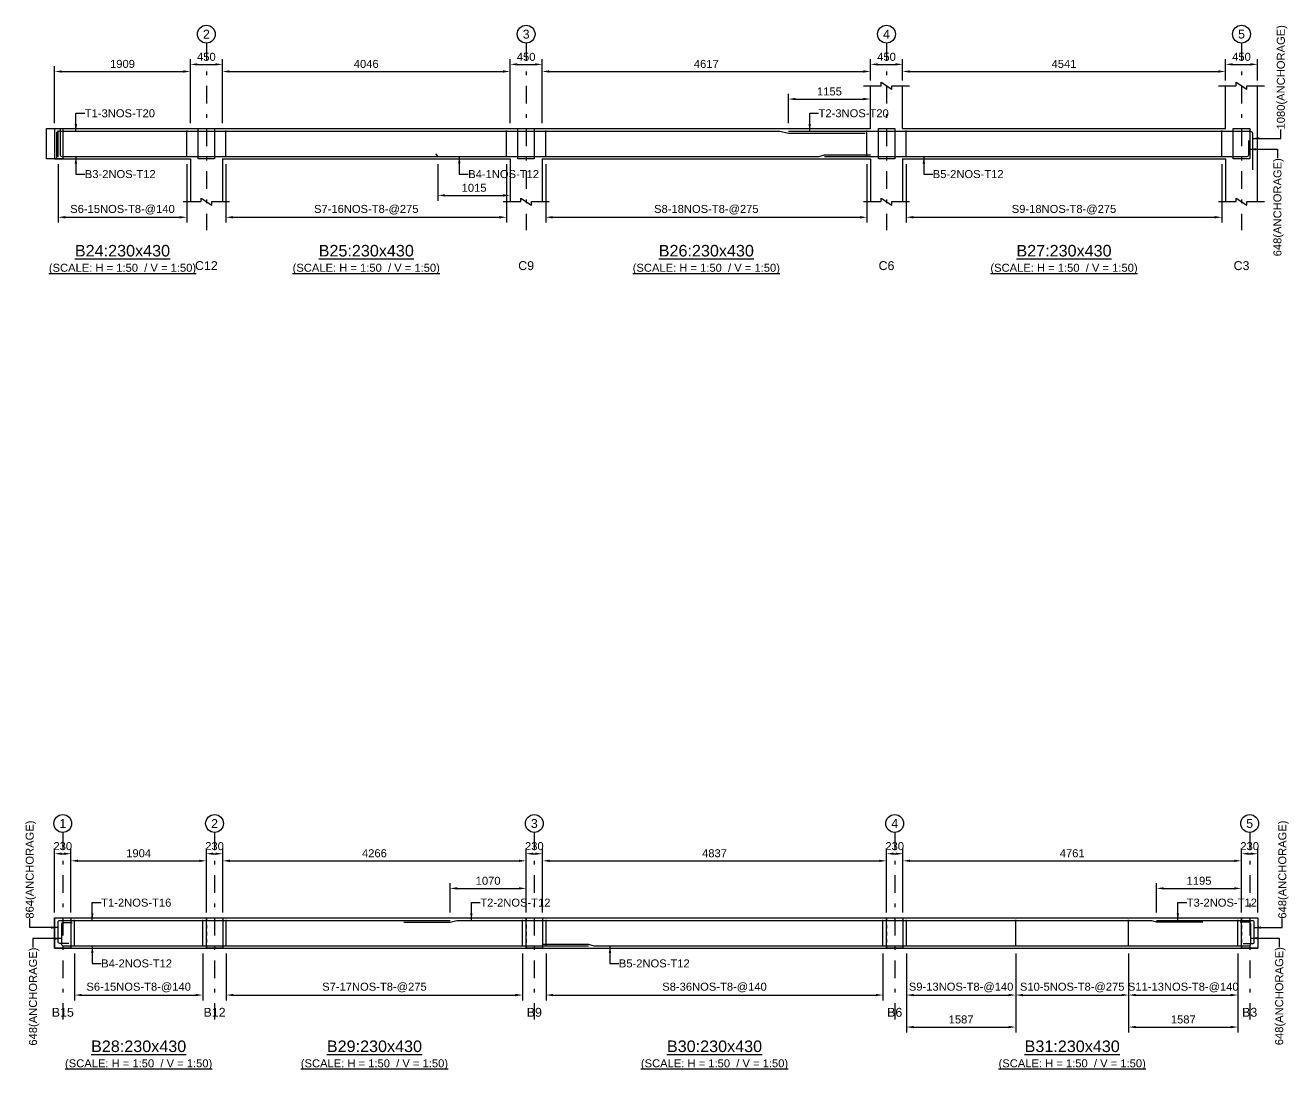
# Model space of a CAD drawing. Header units: inches. Extents: x -824 to 84876, y -179600 to 1700.
# Drawn here: x -824 to 34704, y -170275 to -140900 of the extents above; entities that cross this region are included whole.
import ezdxf
from ezdxf.enums import TextEntityAlignment as Align

# ---------------------------------------------------------------- set-up
doc = ezdxf.new("R2010")
doc.units = ezdxf.units.IN
doc.header["$LTSCALE"] = 1000
doc.header["$MEASUREMENT"] = 0
doc.linetypes.add('SCCenter', pattern=[1.2, 0.5, -0.3, 0.1, -0.3])
doc.linetypes.add('SCHidden', pattern=[0.2, 0.1, -0.1])
for name, color, linetype in [('Concrete Line', 2, 'Continuous'), ('Cut Line', 31, 'Continuous'), ('Dimension', 31, 'Continuous'), ('Grid', 8, 'Continuous'), ('Labels', 4, 'Continuous'), ('Labels_Support', 4, 'Continuous'), ('Link', 225, 'Continuous'), ('Reinforcement', 4, 'Continuous'), ('Text', 31, 'Continuous')]:
    doc.layers.add(name, color=color, linetype=linetype)
doc.styles.add('SC-SansSerif', font='SansSerif')
doc.styles.get("Standard").update_dxf_attribs({"font": 'txt.shx'})
doc.dimstyles.new('SCBBSDimStyl', dxfattribs={"dimtxt": 225, "dimasz": 200, "dimexe": 150, "dimexo": 150, "dimgap": 100, "dimtad": 1, "dimtoh": 1, "dimdec": 0, "dimzin": 0, "dimdsep": 46, "dimtxsty": 'SC-SansSerif', "dimcen": 0.09, "dimclrd": 8, "dimclre": 8, "dimclrt": 31, "dimadec": 0, "dimazin": 0, "dimtfac": 1, "dimtdec": 0, "dimtix": 1, "dimtofl": 0, "dimtmove": 0, "dimatfit": 3, "dimfxl": 1, "dimtolj": 1, "dimtzin": 0, "dimarcsym": 0})
doc.dimstyles.get("Standard").update_dxf_attribs({"dimtxt": 0.18, "dimasz": 200, "dimexe": 0.18, "dimexo": 0.0625, "dimgap": 0.09, "dimtad": 0, "dimtih": 1, "dimtoh": 1, "dimdec": 4, "dimzin": 0, "dimdsep": 46, "dimtxsty": 'Standard', "dimcen": 0.09, "dimadec": 0, "dimazin": 0, "dimtfac": 1, "dimtdec": 4, "dimtofl": 0, "dimtmove": 0, "dimatfit": 3, "dimfxl": 1, "dimtolj": 1, "dimtzin": 0, "dimarcsym": 0})

# ---------------------------------------------------------------- blocks, each defined once
blk = doc.blocks.new('*D86')
at = {"color": 8, "linetype": 'ByBlock', "lineweight": -2}
for p, q in [((100, -144810), (100, -146450)), ((3718, -144810), (3718, -146450)), ((300, -146300), (3518, -146300))]:
    blk.add_line(p, q, dxfattribs=at)
at = {"color": 8}
for points in [[(100, -146300), (300, -146267), (300, -146333)], [(3718, -146300), (3518, -146333), (3518, -146267)]]:
    blk.add_solid(points, dxfattribs=at)
at = {"layer": 'DEFPOINTS', "color": 31}
for p in [(100, -144660), (3718, -144660), (100, -146300)]:
    blk.add_point(p, dxfattribs=at)
at = {"color": 31, "insert": (1909, -146088), "char_height": 225, "attachment_point": 5, "style": 'SC-SansSerif'}
blk.add_mtext('\\A1;S6-15NOS-T8-@140', dxfattribs=at)
blk = doc.blocks.new('*D87')
at = {"color": 8, "linetype": 'ByBlock', "lineweight": -2}
for p, q in [((4818, -144810), (4818, -146450)), ((12710, -144810), (12710, -146450)), ((5018, -146300), (12510, -146300))]:
    blk.add_line(p, q, dxfattribs=at)
at = {"color": 8}
for points in [[(4818, -146300), (5018, -146267), (5018, -146333)], [(12710, -146300), (12510, -146333), (12510, -146267)]]:
    blk.add_solid(points, dxfattribs=at)
at = {"layer": 'DEFPOINTS', "color": 31}
for p in [(4818, -144660), (12710, -144660), (4818, -146300)]:
    blk.add_point(p, dxfattribs=at)
at = {"color": 31, "insert": (8764, -146088), "char_height": 225, "attachment_point": 5, "style": 'SC-SansSerif'}
blk.add_mtext('\\A1;S7-16NOS-T8-@275', dxfattribs=at)
blk = doc.blocks.new('*D88')
at = {"color": 8, "linetype": 'ByBlock', "lineweight": -2}
for p, q in [((13810, -144810), (13810, -146450)), ((22844, -144810), (22844, -146450)), ((14010, -146300), (22644, -146300))]:
    blk.add_line(p, q, dxfattribs=at)
at = {"color": 8}
for points in [[(13810, -146300), (14010, -146267), (14010, -146333)], [(22844, -146300), (22644, -146333), (22644, -146267)]]:
    blk.add_solid(points, dxfattribs=at)
at = {"layer": 'DEFPOINTS', "color": 31}
for p in [(13810, -144660), (22844, -144660), (13810, -146300)]:
    blk.add_point(p, dxfattribs=at)
at = {"color": 31, "insert": (18327, -146088), "char_height": 225, "attachment_point": 5, "style": 'SC-SansSerif'}
blk.add_mtext('\\A1;S8-18NOS-T8-@275', dxfattribs=at)
blk = doc.blocks.new('*D89')
at = {"color": 8, "linetype": 'ByBlock', "lineweight": -2}
for p, q in [((23944, -144810), (23944, -146450)), ((32826, -144810), (32826, -146450)), ((24144, -146300), (32626, -146300))]:
    blk.add_line(p, q, dxfattribs=at)
at = {"color": 8}
for points in [[(23944, -146300), (24144, -146267), (24144, -146333)], [(32826, -146300), (32626, -146333), (32626, -146267)]]:
    blk.add_solid(points, dxfattribs=at)
at = {"layer": 'DEFPOINTS', "color": 31}
for p in [(23944, -144660), (32826, -144660), (23944, -146300)]:
    blk.add_point(p, dxfattribs=at)
at = {"color": 31, "insert": (28385, -146088), "char_height": 225, "attachment_point": 5, "style": 'SC-SansSerif'}
blk.add_mtext('\\A1;S9-18NOS-T8-@275', dxfattribs=at)
blk = doc.blocks.new('*D90')
at = {"color": 8, "linetype": 'ByBlock', "lineweight": -2}
for p, q in [((20634, -143650), (20634, -142825)), ((22944, -143650), (22944, -142825)), ((20834, -142975), (22744, -142975))]:
    blk.add_line(p, q, dxfattribs=at)
at = {"color": 8}
for points in [[(20634, -142975), (20834, -142942), (20834, -143008)], [(22944, -142975), (22744, -143008), (22744, -142942)]]:
    blk.add_solid(points, dxfattribs=at)
at = {"layer": 'DEFPOINTS', "color": 31}
for p in [(20634, -142975), (20634, -143800), (22944, -143800)]:
    blk.add_point(p, dxfattribs=at)
at = {"color": 31, "insert": (21789, -142762), "char_height": 225, "attachment_point": 5, "style": 'SC-SansSerif'}
blk.add_mtext('\\A1;1155', dxfattribs=at)
blk = doc.blocks.new('*D91')
at = {"color": 8, "linetype": 'ByBlock', "lineweight": -2}
for p, q in [((10781, -144810), (10781, -145835)), ((12811, -144810), (12811, -145835)), ((10981, -145685), (12611, -145685))]:
    blk.add_line(p, q, dxfattribs=at)
at = {"color": 8}
for points in [[(10781, -145685), (10981, -145652), (10981, -145718)], [(12811, -145685), (12611, -145718), (12611, -145652)]]:
    blk.add_solid(points, dxfattribs=at)
at = {"layer": 'DEFPOINTS', "color": 31}
for p in [(10781, -144660), (12811, -144660), (10781, -145685)]:
    blk.add_point(p, dxfattribs=at)
at = {"color": 31, "insert": (11796, -145472), "char_height": 225, "attachment_point": 5, "style": 'SC-SansSerif'}
blk.add_mtext('\\A1;1015', dxfattribs=at)
blk = doc.blocks.new('*D94')
at = {"color": 8, "linetype": 'ByBlock', "lineweight": -2}
for p, q in [((0, -143650), (0, -142050)), ((3818, -143650), (3818, -142050)), ((200, -142200), (3618, -142200))]:
    blk.add_line(p, q, dxfattribs=at)
at = {"color": 8}
for points in [[(0, -142200), (200, -142167), (200, -142233)], [(3818, -142200), (3618, -142233), (3618, -142167)]]:
    blk.add_solid(points, dxfattribs=at)
at = {"layer": 'DEFPOINTS', "color": 31}
for p in [(0, -142200), (0, -143800), (3818, -143800)]:
    blk.add_point(p, dxfattribs=at)
at = {"color": 31, "insert": (1909, -141988), "char_height": 225, "attachment_point": 5, "style": 'SC-SansSerif'}
blk.add_mtext('\\A1;1909', dxfattribs=at)
blk = doc.blocks.new('*D95')
at = {"color": 8, "linetype": 'ByBlock', "lineweight": -2}
for p, q in [((4718, -143650), (4718, -142050)), ((12810, -143650), (12810, -142050)), ((4918, -142200), (12610, -142200))]:
    blk.add_line(p, q, dxfattribs=at)
at = {"color": 8}
for points in [[(4718, -142200), (4918, -142167), (4918, -142233)], [(12810, -142200), (12610, -142233), (12610, -142167)]]:
    blk.add_solid(points, dxfattribs=at)
at = {"layer": 'DEFPOINTS', "color": 31}
for p in [(4718, -142200), (4718, -143800), (12810, -143800)]:
    blk.add_point(p, dxfattribs=at)
at = {"color": 31, "insert": (8764, -141988), "char_height": 225, "attachment_point": 5, "style": 'SC-SansSerif'}
blk.add_mtext('\\A1;4046', dxfattribs=at)
blk = doc.blocks.new('*D96')
at = {"color": 8, "linetype": 'ByBlock', "lineweight": -2}
for p, q in [((13710, -143650), (13710, -142050)), ((22944, -142450), (22944, -142050)), ((13910, -142200), (22744, -142200))]:
    blk.add_line(p, q, dxfattribs=at)
at = {"color": 8}
for points in [[(13710, -142200), (13910, -142167), (13910, -142233)], [(22944, -142200), (22744, -142233), (22744, -142167)]]:
    blk.add_solid(points, dxfattribs=at)
at = {"layer": 'DEFPOINTS', "color": 31}
for p in [(13710, -142200), (22944, -142600), (13710, -143800)]:
    blk.add_point(p, dxfattribs=at)
at = {"color": 31, "insert": (18327, -141988), "char_height": 225, "attachment_point": 5, "style": 'SC-SansSerif'}
blk.add_mtext('\\A1;4617', dxfattribs=at)
blk = doc.blocks.new('*D97')
at = {"color": 8, "linetype": 'ByBlock', "lineweight": -2}
for p, q in [((23844, -142450), (23844, -142050)), ((32926, -142450), (32926, -142050)), ((24044, -142200), (32726, -142200))]:
    blk.add_line(p, q, dxfattribs=at)
at = {"color": 8}
for points in [[(23844, -142200), (24044, -142167), (24044, -142233)], [(32926, -142200), (32726, -142233), (32726, -142167)]]:
    blk.add_solid(points, dxfattribs=at)
at = {"layer": 'DEFPOINTS', "color": 31}
for p in [(23844, -142200), (23844, -142600), (32926, -142600)]:
    blk.add_point(p, dxfattribs=at)
at = {"color": 31, "insert": (28385, -141988), "char_height": 225, "attachment_point": 5, "style": 'SC-SansSerif'}
blk.add_mtext('\\A1;4541', dxfattribs=at)
blk = doc.blocks.new('*D98')
at = {"color": 8, "linetype": 'ByBlock', "lineweight": -2}
for p, q in [((3818, -143650), (3818, -141850)), ((4018, -142000), (4518, -142000)), ((4718, -143650), (4718, -141850))]:
    blk.add_line(p, q, dxfattribs=at)
at = {"color": 8}
for points in [[(3818, -142000), (4018, -141967), (4018, -142033)], [(4718, -142000), (4518, -142033), (4518, -141967)]]:
    blk.add_solid(points, dxfattribs=at)
at = {"layer": 'DEFPOINTS', "color": 31}
for p in [(3818, -142000), (3818, -143800), (4718, -143800)]:
    blk.add_point(p, dxfattribs=at)
at = {"color": 31, "insert": (4268, -141788), "char_height": 225, "attachment_point": 5, "style": 'SC-SansSerif'}
blk.add_mtext('\\A1;450', dxfattribs=at)
blk = doc.blocks.new('*D99')
at = {"color": 8, "linetype": 'ByBlock', "lineweight": -2}
for p, q in [((12810, -143650), (12810, -141850)), ((13010, -142000), (13510, -142000)), ((13710, -142450), (13710, -141850))]:
    blk.add_line(p, q, dxfattribs=at)
at = {"color": 8}
for points in [[(12810, -142000), (13010, -141967), (13010, -142033)], [(13710, -142000), (13510, -142033), (13510, -141967)]]:
    blk.add_solid(points, dxfattribs=at)
at = {"layer": 'DEFPOINTS', "color": 31}
for p in [(12810, -142000), (13710, -142600), (12810, -143800)]:
    blk.add_point(p, dxfattribs=at)
at = {"color": 31, "insert": (13260, -141788), "char_height": 225, "attachment_point": 5, "style": 'SC-SansSerif'}
blk.add_mtext('\\A1;450', dxfattribs=at)
blk = doc.blocks.new('*D100')
at = {"color": 8, "linetype": 'ByBlock', "lineweight": -2}
for p, q in [((22944, -142450), (22944, -141850)), ((23144, -142000), (23644, -142000)), ((23844, -142450), (23844, -141850))]:
    blk.add_line(p, q, dxfattribs=at)
at = {"color": 8}
for points in [[(22944, -142000), (23144, -141967), (23144, -142033)], [(23844, -142000), (23644, -142033), (23644, -141967)]]:
    blk.add_solid(points, dxfattribs=at)
at = {"layer": 'DEFPOINTS', "color": 31}
for p in [(22944, -142000), (22944, -142600), (23844, -142600)]:
    blk.add_point(p, dxfattribs=at)
at = {"color": 31, "insert": (23394, -141788), "char_height": 225, "attachment_point": 5, "style": 'SC-SansSerif'}
blk.add_mtext('\\A1;450', dxfattribs=at)
blk = doc.blocks.new('*D101')
at = {"color": 8, "linetype": 'ByBlock', "lineweight": -2}
for p, q in [((32926, -142450), (32926, -141850)), ((33126, -142000), (33626, -142000)), ((33826, -142450), (33826, -141850))]:
    blk.add_line(p, q, dxfattribs=at)
at = {"color": 8}
for points in [[(32926, -142000), (33126, -141967), (33126, -142033)], [(33826, -142000), (33626, -142033), (33626, -141967)]]:
    blk.add_solid(points, dxfattribs=at)
at = {"layer": 'DEFPOINTS', "color": 31}
for p in [(32926, -142000), (32926, -142600), (33826, -142600)]:
    blk.add_point(p, dxfattribs=at)
at = {"color": 31, "insert": (33376, -141788), "char_height": 225, "attachment_point": 5, "style": 'SC-SansSerif'}
blk.add_mtext('\\A1;450', dxfattribs=at)
blk = doc.blocks.new('*D102')
at = {"color": 8, "linetype": 'ByBlock', "lineweight": -2}
for p, q in [((560, -167010), (560, -168325)), ((4168, -167010), (4168, -168325)), ((760, -168175), (3968, -168175))]:
    blk.add_line(p, q, dxfattribs=at)
at = {"color": 8}
for points in [[(560, -168175), (760, -168142), (760, -168208)], [(4168, -168175), (3968, -168208), (3968, -168142)]]:
    blk.add_solid(points, dxfattribs=at)
at = {"layer": 'DEFPOINTS', "color": 31}
for p in [(560, -166860), (4168, -166860), (560, -168175)]:
    blk.add_point(p, dxfattribs=at)
at = {"color": 31, "insert": (2364, -167962), "char_height": 225, "attachment_point": 5, "style": 'SC-SansSerif'}
blk.add_mtext('\\A1;S6-15NOS-T8-@140', dxfattribs=at)
blk = doc.blocks.new('*D103')
at = {"color": 8, "linetype": 'ByBlock', "lineweight": -2}
for p, q in [((4828, -167010), (4828, -168325)), ((13160, -167010), (13160, -168325)), ((5028, -168175), (12960, -168175))]:
    blk.add_line(p, q, dxfattribs=at)
at = {"color": 8}
for points in [[(4828, -168175), (5028, -168142), (5028, -168208)], [(13160, -168175), (12960, -168208), (12960, -168142)]]:
    blk.add_solid(points, dxfattribs=at)
at = {"layer": 'DEFPOINTS', "color": 31}
for p in [(4828, -166860), (13160, -166860), (4828, -168175)]:
    blk.add_point(p, dxfattribs=at)
at = {"color": 31, "insert": (8994, -167962), "char_height": 225, "attachment_point": 5, "style": 'SC-SansSerif'}
blk.add_mtext('\\A1;S7-17NOS-T8-@275', dxfattribs=at)
blk = doc.blocks.new('*D104')
at = {"color": 8, "linetype": 'ByBlock', "lineweight": -2}
for p, q in [((13820, -167010), (13820, -168325)), ((23294, -167010), (23294, -168325)), ((14020, -168175), (23094, -168175))]:
    blk.add_line(p, q, dxfattribs=at)
at = {"color": 8}
for points in [[(13820, -168175), (14020, -168142), (14020, -168208)], [(23294, -168175), (23094, -168208), (23094, -168142)]]:
    blk.add_solid(points, dxfattribs=at)
at = {"layer": 'DEFPOINTS', "color": 31}
for p in [(13820, -166860), (23294, -166860), (13820, -168175)]:
    blk.add_point(p, dxfattribs=at)
at = {"color": 31, "insert": (18557, -167962), "char_height": 225, "attachment_point": 5, "style": 'SC-SansSerif'}
blk.add_mtext('\\A1;S8-36NOS-T8-@140', dxfattribs=at)
blk = doc.blocks.new('*D105')
at = {"color": 8, "linetype": 'ByBlock', "lineweight": -2}
for p, q in [((23954, -167010), (23954, -168325)), ((27028, -167010), (27028, -168325)), ((24154, -168175), (26828, -168175))]:
    blk.add_line(p, q, dxfattribs=at)
at = {"color": 8}
for points in [[(23954, -168175), (24154, -168142), (24154, -168208)], [(27028, -168175), (26828, -168208), (26828, -168142)]]:
    blk.add_solid(points, dxfattribs=at)
at = {"layer": 'DEFPOINTS', "color": 31}
for p in [(23954, -166860), (27028, -166860), (23954, -168175)]:
    blk.add_point(p, dxfattribs=at)
at = {"color": 31, "insert": (25491, -167962), "char_height": 225, "attachment_point": 5, "style": 'SC-SansSerif'}
blk.add_mtext('\\A1;S9-13NOS-T8-@140', dxfattribs=at)
blk = doc.blocks.new('*D106')
at = {"color": 8, "linetype": 'ByBlock', "lineweight": -2}
for p, q in [((23954, -167010), (23954, -169225)), ((27028, -167010), (27028, -169225)), ((24154, -169075), (26828, -169075))]:
    blk.add_line(p, q, dxfattribs=at)
at = {"color": 8}
for points in [[(23954, -169075), (24154, -169042), (24154, -169108)], [(27028, -169075), (26828, -169108), (26828, -169042)]]:
    blk.add_solid(points, dxfattribs=at)
at = {"layer": 'DEFPOINTS', "color": 31}
for p in [(23954, -166860), (27028, -166860), (23954, -169075)]:
    blk.add_point(p, dxfattribs=at)
at = {"color": 31, "insert": (25491, -168862), "char_height": 225, "attachment_point": 5, "style": 'SC-SansSerif'}
blk.add_mtext('\\A1;1587', dxfattribs=at)
blk = doc.blocks.new('*D107')
at = {"color": 8, "linetype": 'ByBlock', "lineweight": -2}
for p, q in [((27028, -167010), (27028, -168325)), ((30202, -167010), (30202, -168325)), ((27228, -168175), (30002, -168175))]:
    blk.add_line(p, q, dxfattribs=at)
at = {"color": 8}
for points in [[(27028, -168175), (27228, -168142), (27228, -168208)], [(30202, -168175), (30002, -168208), (30002, -168142)]]:
    blk.add_solid(points, dxfattribs=at)
at = {"layer": 'DEFPOINTS', "color": 31}
for p in [(27028, -166860), (30202, -166860), (27028, -168175)]:
    blk.add_point(p, dxfattribs=at)
at = {"color": 31, "insert": (28615, -167962), "char_height": 225, "attachment_point": 5, "style": 'SC-SansSerif'}
blk.add_mtext('\\A1;S10-5NOS-T8-@275', dxfattribs=at)
blk = doc.blocks.new('*D108')
at = {"color": 8, "linetype": 'ByBlock', "lineweight": -2}
for p, q in [((30202, -167010), (30202, -168325)), ((33276, -167010), (33276, -168325)), ((30402, -168175), (33076, -168175))]:
    blk.add_line(p, q, dxfattribs=at)
at = {"color": 8}
for points in [[(30202, -168175), (30402, -168142), (30402, -168208)], [(33276, -168175), (33076, -168208), (33076, -168142)]]:
    blk.add_solid(points, dxfattribs=at)
at = {"layer": 'DEFPOINTS', "color": 31}
for p in [(30202, -166860), (33276, -166860), (30202, -168175)]:
    blk.add_point(p, dxfattribs=at)
at = {"color": 31, "insert": (31739, -167962), "char_height": 225, "attachment_point": 5, "style": 'SC-SansSerif'}
blk.add_mtext('\\A1;S11-13NOS-T8-@140', dxfattribs=at)
blk = doc.blocks.new('*D109')
at = {"color": 8, "linetype": 'ByBlock', "lineweight": -2}
for p, q in [((30202, -167010), (30202, -169225)), ((33276, -167010), (33276, -169225)), ((30402, -169075), (33076, -169075))]:
    blk.add_line(p, q, dxfattribs=at)
at = {"color": 8}
for points in [[(30202, -169075), (30402, -169042), (30402, -169108)], [(33276, -169075), (33076, -169108), (33076, -169042)]]:
    blk.add_solid(points, dxfattribs=at)
at = {"layer": 'DEFPOINTS', "color": 31}
for p in [(30202, -166860), (33276, -166860), (30202, -169075)]:
    blk.add_point(p, dxfattribs=at)
at = {"color": 31, "insert": (31739, -168862), "char_height": 225, "attachment_point": 5, "style": 'SC-SansSerif'}
blk.add_mtext('\\A1;1587', dxfattribs=at)
blk = doc.blocks.new('*D110')
at = {"color": 8, "linetype": 'ByBlock', "lineweight": -2}
for p, q in [((11121, -165850), (11121, -165025)), ((11321, -165175), (13061, -165175)), ((13261, -165850), (13261, -165025))]:
    blk.add_line(p, q, dxfattribs=at)
at = {"color": 8}
for points in [[(11121, -165175), (11321, -165142), (11321, -165208)], [(13261, -165175), (13061, -165208), (13061, -165142)]]:
    blk.add_solid(points, dxfattribs=at)
at = {"layer": 'DEFPOINTS', "color": 31}
for p in [(11121, -165175), (11121, -166000), (13261, -166000)]:
    blk.add_point(p, dxfattribs=at)
at = {"color": 31, "insert": (12191, -164962), "char_height": 225, "attachment_point": 5, "style": 'SC-SansSerif'}
blk.add_mtext('\\A1;1070', dxfattribs=at)
blk = doc.blocks.new('*D111')
at = {"color": 8, "linetype": 'ByBlock', "lineweight": -2}
for p, q in [((30986, -165850), (30986, -165025)), ((31186, -165175), (33176, -165175)), ((33376, -165850), (33376, -165025))]:
    blk.add_line(p, q, dxfattribs=at)
at = {"color": 8}
for points in [[(30986, -165175), (31186, -165142), (31186, -165208)], [(33376, -165175), (33176, -165208), (33176, -165142)]]:
    blk.add_solid(points, dxfattribs=at)
at = {"layer": 'DEFPOINTS', "color": 31}
for p in [(30986, -165175), (30986, -166000), (33376, -166000)]:
    blk.add_point(p, dxfattribs=at)
at = {"color": 31, "insert": (32181, -164962), "char_height": 225, "attachment_point": 5, "style": 'SC-SansSerif'}
blk.add_mtext('\\A1;1195', dxfattribs=at)
blk = doc.blocks.new('*D115')
at = {"color": 8, "linetype": 'ByBlock', "lineweight": -2}
for p, q in [((460, -165850), (460, -164250)), ((660, -164400), (4068, -164400)), ((4268, -165850), (4268, -164250))]:
    blk.add_line(p, q, dxfattribs=at)
at = {"color": 8}
for points in [[(460, -164400), (660, -164367), (660, -164433)], [(4268, -164400), (4068, -164433), (4068, -164367)]]:
    blk.add_solid(points, dxfattribs=at)
at = {"layer": 'DEFPOINTS', "color": 31}
for p in [(460, -164400), (460, -166000), (4268, -166000)]:
    blk.add_point(p, dxfattribs=at)
at = {"color": 31, "insert": (2364, -164188), "char_height": 225, "attachment_point": 5, "style": 'SC-SansSerif'}
blk.add_mtext('\\A1;1904', dxfattribs=at)
blk = doc.blocks.new('*D116')
at = {"color": 8, "linetype": 'ByBlock', "lineweight": -2}
for p, q in [((4728, -165850), (4728, -164250)), ((4928, -164400), (13060, -164400)), ((13260, -165850), (13260, -164250))]:
    blk.add_line(p, q, dxfattribs=at)
at = {"color": 8}
for points in [[(4728, -164400), (4928, -164367), (4928, -164433)], [(13260, -164400), (13060, -164433), (13060, -164367)]]:
    blk.add_solid(points, dxfattribs=at)
at = {"layer": 'DEFPOINTS', "color": 31}
for p in [(4728, -164400), (4728, -166000), (13260, -166000)]:
    blk.add_point(p, dxfattribs=at)
at = {"color": 31, "insert": (8994, -164188), "char_height": 225, "attachment_point": 5, "style": 'SC-SansSerif'}
blk.add_mtext('\\A1;4266', dxfattribs=at)
blk = doc.blocks.new('*D117')
at = {"color": 8, "linetype": 'ByBlock', "lineweight": -2}
for p, q in [((13720, -165850), (13720, -164250)), ((13920, -164400), (23194, -164400)), ((23394, -165850), (23394, -164250))]:
    blk.add_line(p, q, dxfattribs=at)
at = {"color": 8}
for points in [[(13720, -164400), (13920, -164367), (13920, -164433)], [(23394, -164400), (23194, -164433), (23194, -164367)]]:
    blk.add_solid(points, dxfattribs=at)
at = {"layer": 'DEFPOINTS', "color": 31}
for p in [(13720, -164400), (13720, -166000), (23394, -166000)]:
    blk.add_point(p, dxfattribs=at)
at = {"color": 31, "insert": (18557, -164188), "char_height": 225, "attachment_point": 5, "style": 'SC-SansSerif'}
blk.add_mtext('\\A1;4837', dxfattribs=at)
blk = doc.blocks.new('*D118')
at = {"color": 8, "linetype": 'ByBlock', "lineweight": -2}
for p, q in [((23854, -165850), (23854, -164250)), ((24054, -164400), (33176, -164400)), ((33376, -165850), (33376, -164250))]:
    blk.add_line(p, q, dxfattribs=at)
at = {"color": 8}
for points in [[(23854, -164400), (24054, -164367), (24054, -164433)], [(33376, -164400), (33176, -164433), (33176, -164367)]]:
    blk.add_solid(points, dxfattribs=at)
at = {"layer": 'DEFPOINTS', "color": 31}
for p in [(23854, -164400), (23854, -166000), (33376, -166000)]:
    blk.add_point(p, dxfattribs=at)
at = {"color": 31, "insert": (28615, -164188), "char_height": 225, "attachment_point": 5, "style": 'SC-SansSerif'}
blk.add_mtext('\\A1;4761', dxfattribs=at)
blk = doc.blocks.new('*D119')
at = {"color": 8, "linetype": 'ByBlock', "lineweight": -2}
for p, q in [((0, -165850), (0, -164050)), ((460, -165850), (460, -164050)), ((200, -164200), (260, -164200))]:
    blk.add_line(p, q, dxfattribs=at)
at = {"color": 8}
for points in [[(0, -164200), (200, -164167), (200, -164233)], [(460, -164200), (260, -164233), (260, -164167)]]:
    blk.add_solid(points, dxfattribs=at)
at = {"layer": 'DEFPOINTS', "color": 31}
for p in [(0, -164200), (0, -166000), (460, -166000)]:
    blk.add_point(p, dxfattribs=at)
at = {"color": 31, "insert": (230, -163988), "char_height": 225, "attachment_point": 5, "style": 'SC-SansSerif'}
blk.add_mtext('\\A1;230', dxfattribs=at)
blk = doc.blocks.new('*D120')
at = {"color": 8, "linetype": 'ByBlock', "lineweight": -2}
for p, q in [((4268, -165850), (4268, -164050)), ((4728, -165850), (4728, -164050)), ((4468, -164200), (4528, -164200))]:
    blk.add_line(p, q, dxfattribs=at)
at = {"color": 8}
for points in [[(4268, -164200), (4468, -164167), (4468, -164233)], [(4728, -164200), (4528, -164233), (4528, -164167)]]:
    blk.add_solid(points, dxfattribs=at)
at = {"layer": 'DEFPOINTS', "color": 31}
for p in [(4268, -164200), (4268, -166000), (4728, -166000)]:
    blk.add_point(p, dxfattribs=at)
at = {"color": 31, "insert": (4498, -163988), "char_height": 225, "attachment_point": 5, "style": 'SC-SansSerif'}
blk.add_mtext('\\A1;230', dxfattribs=at)
blk = doc.blocks.new('*D121')
at = {"color": 8, "linetype": 'ByBlock', "lineweight": -2}
for p, q in [((13260, -165850), (13260, -164050)), ((13720, -165850), (13720, -164050)), ((13460, -164200), (13520, -164200))]:
    blk.add_line(p, q, dxfattribs=at)
at = {"color": 8}
for points in [[(13260, -164200), (13460, -164167), (13460, -164233)], [(13720, -164200), (13520, -164233), (13520, -164167)]]:
    blk.add_solid(points, dxfattribs=at)
at = {"layer": 'DEFPOINTS', "color": 31}
for p in [(13260, -164200), (13260, -166000), (13720, -166000)]:
    blk.add_point(p, dxfattribs=at)
at = {"color": 31, "insert": (13490, -163988), "char_height": 225, "attachment_point": 5, "style": 'SC-SansSerif'}
blk.add_mtext('\\A1;230', dxfattribs=at)
blk = doc.blocks.new('*D122')
at = {"color": 8, "linetype": 'ByBlock', "lineweight": -2}
for p, q in [((23394, -165850), (23394, -164050)), ((23854, -165850), (23854, -164050)), ((23594, -164200), (23654, -164200))]:
    blk.add_line(p, q, dxfattribs=at)
at = {"color": 8}
for points in [[(23394, -164200), (23594, -164167), (23594, -164233)], [(23854, -164200), (23654, -164233), (23654, -164167)]]:
    blk.add_solid(points, dxfattribs=at)
at = {"layer": 'DEFPOINTS', "color": 31}
for p in [(23394, -164200), (23394, -166000), (23854, -166000)]:
    blk.add_point(p, dxfattribs=at)
at = {"color": 31, "insert": (23624, -163988), "char_height": 225, "attachment_point": 5, "style": 'SC-SansSerif'}
blk.add_mtext('\\A1;230', dxfattribs=at)
blk = doc.blocks.new('*D123')
at = {"color": 8, "linetype": 'ByBlock', "lineweight": -2}
for p, q in [((33376, -165850), (33376, -164050)), ((33836, -165850), (33836, -164050)), ((33576, -164200), (33636, -164200))]:
    blk.add_line(p, q, dxfattribs=at)
at = {"color": 8}
for points in [[(33376, -164200), (33576, -164167), (33576, -164233)], [(33836, -164200), (33636, -164233), (33636, -164167)]]:
    blk.add_solid(points, dxfattribs=at)
at = {"layer": 'DEFPOINTS', "color": 31}
for p in [(33376, -164200), (33376, -166000), (33836, -166000)]:
    blk.add_point(p, dxfattribs=at)
at = {"color": 31, "insert": (33606, -163988), "char_height": 225, "attachment_point": 5, "style": 'SC-SansSerif'}
blk.add_mtext('\\A1;230', dxfattribs=at)

msp = doc.modelspace()

# ---------------------------------------------------------------- linework, layer by layer
at = {"layer": 'Concrete Line'}
for p, q in [((22944, -143800), (22944, -142600)), ((23844, -143800), (23844, -142600)), ((32926, -143800), (32926, -142600)), ((33826, -145860), (33826, -142600)), ((0, -143800), (0, -144660)), ((3818, -144660), (3818, -145860)), ((4718, -144660), (4718, -145860)), ((12810, -144660), (12810, -145860)), ((13710, -144660), (13710, -145860)), ((22944, -144660), (22944, -145860)), ((23844, -144660), (23844, -145860)), ((32926, -144660), (32926, -145860))]:
    msp.add_line(p, q, dxfattribs=at)
for points in [[(-230, -143800), (230, -143800), (230, -143800), (230, -144660), (230, -144660), (-230, -144660), (-230, -144660), (-230, -143800)], [(4038, -143800), (4498, -143800), (4498, -143800), (4498, -144660), (4498, -144660), (4038, -144660), (4038, -144660), (4038, -143800)], [(13030, -143800), (13490, -143800), (13490, -143800), (13490, -144660), (13490, -144660), (13030, -144660), (13030, -144660), (13030, -143800)], [(23164, -143800), (23624, -143800), (23624, -143800), (23624, -144660), (23624, -144660), (23164, -144660), (23164, -144660), (23164, -143800)], [(33146, -143800), (33606, -143800), (33606, -143800), (33606, -144660), (33606, -144660), (33146, -144660), (33146, -144660), (33146, -143800)], [(0, -166000), (460, -166000), (460, -166000), (460, -166860), (460, -166860), (0, -166860), (0, -166860), (0, -166000)], [(4268, -166860), (4268, -166000), (4268, -166000), (4728, -166000), (4728, -166000), (4728, -166860), (4728, -166860), (4268, -166860)], [(13260, -166860), (13260, -166000), (13260, -166000), (13720, -166000), (13720, -166000), (13720, -166860), (13720, -166860), (13260, -166860)], [(23394, -166860), (23394, -166000), (23394, -166000), (23854, -166000), (23854, -166000), (23854, -166860), (23854, -166860), (23394, -166860)], [(33376, -166000), (33836, -166000), (33836, -166000), (33836, -166860), (33836, -166860), (33376, -166860), (33376, -166860), (33376, -166000)]]:
    msp.add_lwpolyline(points, close=True, dxfattribs=at)
at = {"layer": 'Concrete Line', "linetype": 'SCHidden'}
for points in [[(-230, -143800), (230, -143800), (230, -143800), (230, -144660), (230, -144660), (-230, -144660), (-230, -144660), (-230, -143800)], [(4038, -143800), (4498, -143800), (4498, -143800), (4498, -144660), (4498, -144660), (4038, -144660), (4038, -144660), (4038, -143800)], [(13030, -143800), (13490, -143800), (13490, -143800), (13490, -144660), (13490, -144660), (13030, -144660), (13030, -144660), (13030, -143800)], [(23164, -143800), (23624, -143800), (23624, -143800), (23624, -144660), (23624, -144660), (23164, -144660), (23164, -144660), (23164, -143800)], [(33146, -143800), (33606, -143800), (33606, -143800), (33606, -144660), (33606, -144660), (33146, -144660), (33146, -144660), (33146, -143800)], [(0, -166000), (460, -166000), (460, -166000), (460, -166860), (460, -166860), (0, -166860), (0, -166860), (0, -166000)], [(4268, -166860), (4268, -166000), (4268, -166000), (4728, -166000), (4728, -166000), (4728, -166860), (4728, -166860), (4268, -166860)], [(13260, -166860), (13260, -166000), (13260, -166000), (13720, -166000), (13720, -166000), (13720, -166860), (13720, -166860), (13260, -166860)], [(23394, -166860), (23394, -166000), (23394, -166000), (23854, -166000), (23854, -166000), (23854, -166860), (23854, -166860), (23394, -166860)], [(33376, -166000), (33836, -166000), (33836, -166000), (33836, -166860), (33836, -166860), (33376, -166860), (33376, -166860), (33376, -166000)]]:
    msp.add_lwpolyline(points, close=True, dxfattribs=at)
at = {"layer": 'Concrete Line'}
for points in [[(0, -143800), (4268, -143800)], [(4268, -143800), (13260, -143800)], [(13260, -143800), (22944, -143800)], [(23844, -143800), (32926, -143800)], [(0, -144660), (3818, -144660)], [(4718, -144660), (12810, -144660)], [(13710, -144660), (22944, -144660)], [(23844, -144660), (32926, -144660)], [(0, -166000), (460, -166000)], [(0, -166000), (0, -166860)], [(460, -166000), (4268, -166000)], [(4268, -166000), (4728, -166000)], [(4728, -166000), (13260, -166000)], [(13260, -166000), (13720, -166000)], [(13720, -166000), (23394, -166000)], [(23394, -166000), (23854, -166000)], [(23854, -166000), (33376, -166000)], [(33376, -166000), (33836, -166000)], [(33836, -166000), (33836, -166860)], [(0, -166860), (460, -166860)], [(460, -166860), (4268, -166860)], [(4268, -166860), (4728, -166860)], [(4728, -166860), (13260, -166860)], [(13260, -166860), (13720, -166860)], [(13720, -166860), (23394, -166860)], [(23394, -166860), (23854, -166860)], [(23854, -166860), (33376, -166860)], [(33376, -166860), (33836, -166860)]]:
    msp.add_lwpolyline(points, dxfattribs=at)
at = {"layer": 'Concrete Line', "color": 8, "linetype": 'SCHidden'}
for points in [[(460, -166000), (460, -166860)], [(4268, -166000), (4268, -166860)], [(4728, -166000), (4728, -166860)], [(13260, -166000), (13260, -166860)], [(13720, -166000), (13720, -166860)], [(23394, -166000), (23394, -166860)], [(23854, -166000), (23854, -166860)], [(33376, -166000), (33376, -166860)]]:
    msp.add_lwpolyline(points, dxfattribs=at)
at = {"layer": 'Cut Line'}
for points in [[(22744, -142600), (23244, -142600), (23244, -142500), (23544, -142700), (23544, -142600), (24044, -142600)], [(32726, -142600), (33226, -142600), (33226, -142500), (33526, -142700), (33526, -142600), (34026, -142600)], [(3618, -145860), (4118, -145860), (4118, -145760), (4418, -145960), (4418, -145860), (4918, -145860)], [(12610, -145860), (13110, -145860), (13110, -145760), (13410, -145960), (13410, -145860), (13910, -145860)], [(22744, -145860), (23244, -145860), (23244, -145760), (23544, -145960), (23544, -145860), (24044, -145860)], [(32726, -145860), (33226, -145860), (33226, -145760), (33526, -145960), (33526, -145860), (34026, -145860)]]:
    msp.add_lwpolyline(points, dxfattribs=at)
at = {"layer": 'Grid', "linetype": 'SCCenter'}
for p, q in [((4268, -141400), (4268, -146660)), ((13260, -141400), (13260, -146660)), ((23394, -141400), (23394, -146660)), ((33376, -141400), (33376, -146660)), ((230, -163600), (230, -168860)), ((4498, -163600), (4498, -168860)), ((13490, -163600), (13490, -168860)), ((23624, -163600), (23624, -168860)), ((33606, -163600), (33606, -168860))]:
    msp.add_line(p, q, dxfattribs=at)
at = {"layer": 'Grid'}
for centre in [(4268, -141150), (13260, -141150), (23394, -141150), (33376, -141150), (230, -163350), (4498, -163350), (13490, -163350), (23624, -163350), (33606, -163350)]:
    msp.add_circle(centre, 250, dxfattribs=at)
at = {"layer": 'Link'}
for p, q in [((100, -144600), (100, -143860)), ((3718, -144600), (3718, -143860)), ((4818, -144600), (4818, -143860)), ((12710, -144600), (12710, -143860)), ((13810, -144600), (13810, -143860)), ((22844, -144600), (22844, -143860)), ((23944, -144600), (23944, -143860)), ((32826, -144600), (32826, -143860)), ((560, -166800), (560, -166060)), ((4168, -166800), (4168, -166060)), ((4828, -166800), (4828, -166060)), ((13160, -166800), (13160, -166060)), ((13820, -166800), (13820, -166060)), ((23294, -166800), (23294, -166060)), ((23954, -166800), (23954, -166060)), ((27028, -166800), (27028, -166060)), ((30202, -166800), (30202, -166060)), ((33276, -166800), (33276, -166060))]:
    msp.add_line(p, q, dxfattribs=at)
at = {"layer": 'Reinforcement'}
for points in [[(60, -144630), (60, -143930, -0.4142136), (110, -143880), (20393.5, -143880), (20633.5, -143932), (22793.5, -143932)], [(156, -143830), (156, -144538, 0.4142136), (206, -144588), (21504.5, -144588), (21648.5, -144544), (22944.5, -144544)], [(20633.5, -143880), (33631, -143880, -0.4142135), (33681, -143930), (33681, -144964)], [(21648.5, -144588), (33536, -144588, 0.4142135), (33586, -144538), (33586, -144144)], [(400, -166724), (150, -166724, -0.4142136), (100, -166674), (100, -166126, -0.4142136), (150, -166076), (11121, -166076)], [(492, -166140), (242, -166140, 0.4142136), (192, -166190), (192, -166738, 0.4142136), (242, -166788), (15017, -166788)], [(13721, -166744), (15017, -166744), (15161, -166788), (33587.5, -166788, 0.4142133), (33637.5, -166738), (33637.5, -166174, 0.4142133), (33587.5, -166124), (33337.5, -166124)], [(30986, -166076), (33674, -166076, -0.4142136), (33724, -166126), (33724, -166686, -0.4142136), (33674, -166736), (33424, -166736)]]:
    msp.add_lwpolyline(points, format="xyb", dxfattribs=at)
for points in [[(10710.3, -144517.3), (10781, -144588), (14107, -144588)], [(9825, -166124), (11121, -166124), (11313, -166076), (30842, -166076), (30988.1, -166112.5), (32284.1, -166112.5)]]:
    msp.add_lwpolyline(points, dxfattribs=at)

# ---------------------------------------------------------------- texts
at = {"layer": 'Grid', "style": 'SC-SansSerif'}
for s, p in [('2', (4268, -141150)), ('3', (13260, -141150)), ('4', (23394, -141150)), ('5', (33376, -141150)), ('1', (230, -163350)), ('2', (4498, -163350)), ('3', (13490, -163350)), ('4', (23624, -163350)), ('5', (33606, -163350))]:
    msp.add_text(s, height=250, dxfattribs=at).set_placement(p, align=Align.MIDDLE)
at = {"layer": 'Labels', "style": 'SC-SansSerif'}
for s, p in [('%%uB24:230x430', (1909, -147500)), ('%%uB25:230x430', (8764, -147500)), ('%%uB26:230x430', (18327, -147500)), ('%%uB27:230x430', (28385, -147500)), ('%%uB28:230x430', (2364, -169875)), ('%%uB29:230x430', (8994, -169875)), ('%%uB30:230x430', (18557, -169875)), ('%%uB31:230x430', (28615, -169875))]:
    msp.add_text(s, height=325, dxfattribs=at).set_placement(p, align=Align.BOTTOM_CENTER)
at = {"layer": 'Labels_Support', "style": 'SC-SansSerif'}
for s, p in [('C12', (4268, -147860)), ('C9', (13260, -147860)), ('C6', (23394, -147860)), ('C3', (33376, -147860)), ('B15', (230, -168860)), ('B12', (4498, -168860)), ('B9', (13490, -168860)), ('B6', (23624, -168860)), ('B3', (33606, -168860))]:
    msp.add_text(s, height=250, dxfattribs=at).set_placement(p, align=Align.BOTTOM_CENTER)
at = {"layer": 'Text', "style": 'SC-SansSerif'}
for s, p in [('1080(ANCHORAGE)', (34482, -143830)), ('864(ANCHORAGE)', (-700, -166026)), ('648(ANCHORAGE)', (34524, -166026))]:
    msp.add_text(s, height=225, rotation=90, dxfattribs=at).set_placement(p, align=Align.MIDDLE_LEFT)
for s, p in [('T1-3NOS-T20', (850, -143375)), ('T2-3NOS-T20', (21483.5, -143375)), ('B3-2NOS-T12', (850, -145085)), ('B4-1NOS-T12', (11631, -145085)), ('B5-2NOS-T12', (24694.5, -145085)), ('T1-2NOS-T16', (1310, -165575)), ('T2-2NOS-T12', (11971, -165575)), ('T3-2NOS-T12', (31836, -165575)), ('B4-2NOS-T12', (1310, -167285)), ('B5-2NOS-T12', (15867, -167285))]:
    msp.add_text(s, height=225, dxfattribs=at).set_placement(p, align=Align.MIDDLE_LEFT)
for p in [(34386, -144638), (-608, -166838), (34436, -166826)]:
    msp.add_text('648(ANCHORAGE)', height=225, rotation=90, dxfattribs=at).set_placement(p, align=Align.MIDDLE_RIGHT)
for p in [(1909, -147900), (8764, -147900), (18327, -147900), (28385, -147900), (2364, -170275), (8994, -170275), (18557, -170275), (28615, -170275)]:
    msp.add_text('%%u(SCALE: H = 1:50  / V = 1:50)', height=225, dxfattribs=at).set_placement(p, align=Align.BOTTOM_CENTER)

# ---------------------------------------------------------------- dimensions: what is measured, and where the dimension line sits
at = {"layer": 'Dimension'}
for base, p1, p2, text, picture, middle in [((4718, -142000), (3818, -143800), (4718, -143800), '450', '*D98', (4268, -142000)), ((13710, -142000), (12810, -143800), (13710, -142600), '450', '*D99', (13260, -142000)), ((23844, -142000), (22944, -142600), (23844, -142600), '450', '*D100', (23394, -142000)), ((33826, -142000), (32926, -142600), (33826, -142600), '450', '*D101', (33376, -142000)), ((3818, -142200), (0, -143800), (3818, -143800), '1909', '*D94', (1909, -142200)), ((12810, -142200), (4718, -143800), (12810, -143800), '4046', '*D95', (8764, -142200)), ((22944, -142200), (13710, -143800), (22944, -142600), '4617', '*D96', (18327, -142200)), ((32926, -142200), (23844, -142600), (32926, -142600), '4541', '*D97', (28385, -142200)), ((22943.5, -142975), (20633.5, -143800), (22943.5, -143800), '1155', '*D90', (21788.5, -142975)), ((3718, -146300), (100, -144660), (3718, -144660), 'S6-15NOS-T8-@140', '*D86', (1909, -146300)), ((12710, -146300), (4818, -144660), (12710, -144660), 'S7-16NOS-T8-@275', '*D87', (8764, -146300)), ((12811, -145685), (10781, -144660), (12811, -144660), '1015', '*D91', (11796, -145685)), ((22844, -146300), (13810, -144660), (22844, -144660), 'S8-18NOS-T8-@275', '*D88', (18327, -146300)), ((32826, -146300), (23944, -144660), (32826, -144660), 'S9-18NOS-T8-@275', '*D89', (28385, -146300)), ((460, -164200), (0, -166000), (460, -166000), '230', '*D119', (230, -164200)), ((4268, -164400), (460, -166000), (4268, -166000), '1904', '*D115', (2364, -164400)), ((4728, -164200), (4268, -166000), (4728, -166000), '230', '*D120', (4498, -164200)), ((13260, -164400), (4728, -166000), (13260, -166000), '4266', '*D116', (8994, -164400)), ((13720, -164200), (13260, -166000), (13720, -166000), '230', '*D121', (13490, -164200)), ((23394, -164400), (13720, -166000), (23394, -166000), '4837', '*D117', (18557, -164400)), ((23854, -164200), (23394, -166000), (23854, -166000), '230', '*D122', (23624, -164200)), ((33376, -164400), (23854, -166000), (33376, -166000), '4761', '*D118', (28615, -164400)), ((33836, -164200), (33376, -166000), (33836, -166000), '230', '*D123', (33606, -164200)), ((13261, -165175), (11121, -166000), (13261, -166000), '1070', '*D110', (12191, -165175)), ((33375.5, -165175), (30985.5, -166000), (33375.5, -166000), '1195', '*D111', (32180.5, -165175)), ((4168, -168175), (560, -166860), (4168, -166860), 'S6-15NOS-T8-@140', '*D102', (2364, -168175)), ((13160, -168175), (4828, -166860), (13160, -166860), 'S7-17NOS-T8-@275', '*D103', (8994, -168175)), ((23294, -168175), (13820, -166860), (23294, -166860), 'S8-36NOS-T8-@140', '*D104', (18557, -168175)), ((27028, -168175), (23954, -166860), (27028, -166860), 'S9-13NOS-T8-@140', '*D105', (25491, -168175)), ((27028, -169075), (23954, -166860), (27028, -166860), '1587', '*D106', (25491, -169075)), ((30202, -168175), (27028, -166860), (30202, -166860), 'S10-5NOS-T8-@275', '*D107', (28615, -168175)), ((33276, -168175), (30202, -166860), (33276, -166860), 'S11-13NOS-T8-@140', '*D108', (31739, -168175)), ((33276, -169075), (30202, -166860), (33276, -166860), '1587', '*D109', (31739, -169075))]:
    dim = msp.add_linear_dim(base=base, p1=p1, p2=p2, text=text, dimstyle='SCBBSDimStyl', dxfattribs=at)
    dim.commit()
    dim.dimension.update_dxf_attribs({"geometry": picture, "text_midpoint": middle})

# ---------------------------------------------------------------- leaders
at = {"layer": 'Dimension', "color": 8}
for points in [[(600, -143880), (600, -143375), (850, -143375)], [(21233.5, -143880), (21233.5, -143375), (21483.5, -143375)], [(33682, -144080), (34482, -144080), (34482, -143830)], [(600, -144588), (600, -145085), (850, -145085)], [(11381, -144588), (11381, -145085), (11631, -145085)], [(24444.5, -144588), (24444.5, -145085), (24694.5, -145085)], [(33586, -144388), (34386, -144388), (34386, -144638)], [(1060, -166076), (1060, -165575), (1310, -165575)], [(11721, -166076), (11721, -165575), (11971, -165575)], [(31586, -166076), (31586, -165575), (31836, -165575)], [(100, -166276), (-700, -166276), (-700, -166026)], [(33724, -166276), (34524, -166276), (34524, -166026)], [(192, -166588), (-608, -166588), (-608, -166838)], [(33636, -166576), (34436, -166576), (34436, -166826)], [(1060, -166788), (1060, -167285), (1310, -167285)], [(15617, -166788), (15617, -167285), (15867, -167285)]]:
    msp.add_leader(points, dimstyle='Standard', dxfattribs=at)

doc.saveas('drawing.dxf')
